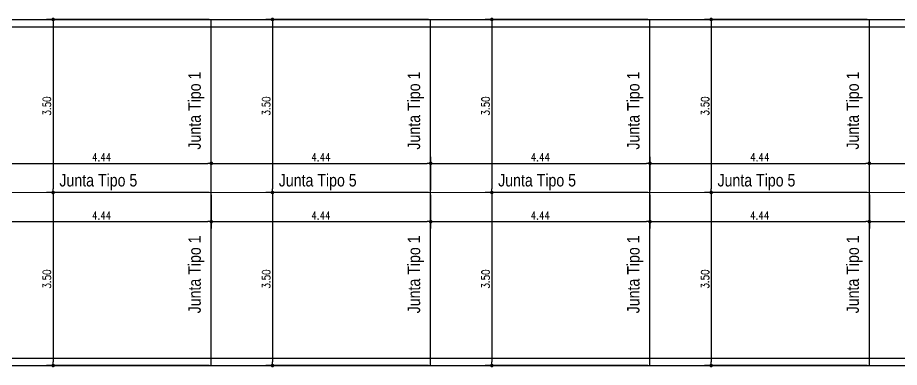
# Model space of a CAD drawing. Header units: millimetres. Extents: x 28448 to 57563, y -116865 to -58388.
# Drawn here: x 28662.24 to 28680.1, y -58461.55 to -58454.48 of the extents above; entities that cross this region are included whole.
import ezdxf

# ---------------------------------------------------------------- set-up
doc = ezdxf.new("R2010")
doc.units = ezdxf.units.MM
doc.header["$PDMODE"] = 35
doc.header["$PDSIZE"] = 0.5
doc.layers.get('DEFPOINTS').update_dxf_attribs({"color": 252, "lineweight": 5})
doc.layers.add('Proyecto de Pavimento', color=4, linetype='Continuous')
doc.styles.add('Angosta', font='romans.shx', dxfattribs={"width": 0.8})
doc.styles.add('ARIAL', font='ARIALN.TTF')
doc.dimstyles.new('JC_1@100', dxfattribs={"dimscale": 0.9, "dimtxt": 0.18, "dimasz": 0.08, "dimexe": 0.15, "dimexo": 0.05, "dimgap": 0.05, "dimtad": 1, "dimzin": 1, "dimdsep": 46, "dimtxsty": 'Angosta', "dimblk1": 'DOT', "dimblk2": 'DOT', "dimsah": 1, "dimcen": 0.09, "dimclrd": 2, "dimclre": 1, "dimclrt": 3, "dimaunit": 1, "dimadec": 3, "dimazin": 0, "dimtfac": 1.8, "dimtmove": 2, "dimatfit": 3, "dimldrblk": 'DOT', "dimfxl": 0.15, "dimtolj": 1, "dimtzin": 0, "dimarcsym": 0})

# ---------------------------------------------------------------- blocks, each defined once
blk = doc.blocks.new('_Dot')
at = {"color": 0, "linetype": 'ByBlock', "lineweight": -2}
blk.add_line((-0.5, 0), (-1, 0), dxfattribs=at)
at = {"color": 0, "linetype": 'ByBlock', "const_width": 0.5}
blk.add_lwpolyline([(-0.25, 0, 1), (0.25, 0, 1)], format="xyb", close=True, dxfattribs=at)
blk = doc.blocks.new('*D184')
at = {"layer": 'DEFPOINTS', "color": 0, "transparency": 16777216}
for p in [(28666.164, -58457.423), (28661.724, -58458.013, -499.792), (28666.164, -58458.012)]:
    blk.add_point(p, dxfattribs=at)
at = {"layer": 'Proyecto de Pavimento', "color": 1, "lineweight": -2, "transparency": 16777216}
for p, q in [((28661.724, -58457.968), (28661.724, -58457.288)), ((28666.164, -58457.967), (28666.164, -58457.288))]:
    blk.add_line(p, q, dxfattribs=at)
at = {"layer": 'Proyecto de Pavimento', "color": 2, "lineweight": -2, "transparency": 16777216}
blk.add_line((28661.796, -58457.423), (28666.092, -58457.423), dxfattribs=at)
at = {"layer": 'Proyecto de Pavimento', "color": 2, "lineweight": -2, "transparency": 16777216, "xscale": 0.072, "yscale": 0.072, "zscale": 0.072, "rotation": 180}
blk.add_blockref('_Dot', (28661.724, -58457.423), dxfattribs=at)
at = {"layer": 'Proyecto de Pavimento', "color": 2, "lineweight": -2, "transparency": 16777216, "xscale": 0.072, "yscale": 0.072, "zscale": 0.072}
blk.add_blockref('_Dot', (28666.164, -58457.423), dxfattribs=at)
at = {"layer": 'Proyecto de Pavimento', "color": 3, "transparency": 16777216, "insert": (28663.944, -58457.297), "char_height": 0.162, "attachment_point": 5, "style": 'Angosta'}
blk.add_mtext('\\A1;4.44', dxfattribs=at)
blk = doc.blocks.new('*D185')
at = {"layer": 'DEFPOINTS', "color": 0, "transparency": 16777216}
for p in [(28666.164, -58454.512), (28662.962, -58458.012), (28666.164, -58458.012)]:
    blk.add_point(p, dxfattribs=at)
at = {"layer": 'Proyecto de Pavimento', "color": 1, "lineweight": -2, "transparency": 16777216}
for p, q in [((28666.119, -58454.512), (28662.827, -58454.512)), ((28666.119, -58458.012), (28662.827, -58458.012))]:
    blk.add_line(p, q, dxfattribs=at)
at = {"layer": 'Proyecto de Pavimento', "color": 2, "lineweight": -2, "transparency": 16777216}
blk.add_line((28662.962, -58454.584), (28662.962, -58457.94), dxfattribs=at)
at = {"layer": 'Proyecto de Pavimento', "color": 2, "lineweight": -2, "transparency": 16777216, "xscale": 0.072, "yscale": 0.072, "zscale": 0.072}
for p, rotation in [((28662.962, -58454.512), 90), ((28662.962, -58458.012), 270)]:
    blk.add_blockref('_Dot', p, dxfattribs=dict(at, rotation=rotation))
at = {"layer": 'Proyecto de Pavimento', "color": 3, "transparency": 16777216, "insert": (28662.836, -58456.262), "char_height": 0.162, "attachment_point": 5, "rotation": 90, "style": 'Angosta'}
blk.add_mtext('\\A1;3.50', dxfattribs=at)
blk = doc.blocks.new('*D186')
at = {"layer": 'DEFPOINTS', "color": 0, "transparency": 16777216}
for p in [(28666.164, -58458.012), (28662.962, -58461.512), (28666.164, -58461.512)]:
    blk.add_point(p, dxfattribs=at)
at = {"layer": 'Proyecto de Pavimento', "color": 1, "lineweight": -2, "transparency": 16777216}
for p, q in [((28666.119, -58458.012), (28662.827, -58458.012)), ((28666.119, -58461.512), (28662.827, -58461.512))]:
    blk.add_line(p, q, dxfattribs=at)
at = {"layer": 'Proyecto de Pavimento', "color": 2, "lineweight": -2, "transparency": 16777216}
blk.add_line((28662.962, -58458.084), (28662.962, -58461.44), dxfattribs=at)
at = {"layer": 'Proyecto de Pavimento', "color": 2, "lineweight": -2, "transparency": 16777216, "xscale": 0.072, "yscale": 0.072, "zscale": 0.072}
for p, rotation in [((28662.962, -58458.012), 90), ((28662.962, -58461.512), 270)]:
    blk.add_blockref('_Dot', p, dxfattribs=dict(at, rotation=rotation))
at = {"layer": 'Proyecto de Pavimento', "color": 3, "transparency": 16777216, "insert": (28662.836, -58459.762), "char_height": 0.162, "attachment_point": 5, "rotation": 90, "style": 'Angosta'}
blk.add_mtext('\\A1;3.50', dxfattribs=at)
blk = doc.blocks.new('*D187')
at = {"layer": 'DEFPOINTS', "color": 0, "transparency": 16777216}
for p in [(28666.164, -58458.012), (28666.164, -58458.602), (28661.723, -58459.663)]:
    blk.add_point(p, dxfattribs=at)
at = {"layer": 'Proyecto de Pavimento', "color": 1, "lineweight": -2, "transparency": 16777216}
for p, q in [((28666.164, -58458.057), (28666.164, -58458.737)), ((28661.723, -58459.618), (28661.723, -58458.467))]:
    blk.add_line(p, q, dxfattribs=at)
at = {"layer": 'Proyecto de Pavimento', "color": 2, "lineweight": -2, "transparency": 16777216}
blk.add_line((28661.795, -58458.602), (28666.092, -58458.602), dxfattribs=at)
at = {"layer": 'Proyecto de Pavimento', "color": 2, "lineweight": -2, "transparency": 16777216, "xscale": 0.072, "yscale": 0.072, "zscale": 0.072, "rotation": 180}
blk.add_blockref('_Dot', (28661.723, -58458.602), dxfattribs=at)
at = {"layer": 'Proyecto de Pavimento', "color": 2, "lineweight": -2, "transparency": 16777216, "xscale": 0.072, "yscale": 0.072, "zscale": 0.072}
blk.add_blockref('_Dot', (28666.164, -58458.602), dxfattribs=at)
at = {"layer": 'Proyecto de Pavimento', "color": 3, "transparency": 16777216, "insert": (28663.944, -58458.476), "char_height": 0.162, "attachment_point": 5, "style": 'Angosta'}
blk.add_mtext('\\A1;4.44', dxfattribs=at)
blk = doc.blocks.new('*D188')
at = {"layer": 'DEFPOINTS', "color": 0, "transparency": 16777216}
for p in [(28670.606, -58457.423), (28666.166, -58458.013, -499.792), (28670.606, -58458.012)]:
    blk.add_point(p, dxfattribs=at)
at = {"layer": 'Proyecto de Pavimento', "color": 1, "lineweight": -2, "transparency": 16777216}
for p, q in [((28666.166, -58457.968), (28666.166, -58457.288)), ((28670.606, -58457.967), (28670.606, -58457.288))]:
    blk.add_line(p, q, dxfattribs=at)
at = {"layer": 'Proyecto de Pavimento', "color": 2, "lineweight": -2, "transparency": 16777216}
blk.add_line((28666.238, -58457.423), (28670.534, -58457.423), dxfattribs=at)
at = {"layer": 'Proyecto de Pavimento', "color": 2, "lineweight": -2, "transparency": 16777216, "xscale": 0.072, "yscale": 0.072, "zscale": 0.072, "rotation": 180}
blk.add_blockref('_Dot', (28666.166, -58457.423), dxfattribs=at)
at = {"layer": 'Proyecto de Pavimento', "color": 2, "lineweight": -2, "transparency": 16777216, "xscale": 0.072, "yscale": 0.072, "zscale": 0.072}
blk.add_blockref('_Dot', (28670.606, -58457.423), dxfattribs=at)
at = {"layer": 'Proyecto de Pavimento', "color": 3, "transparency": 16777216, "insert": (28668.386, -58457.297), "char_height": 0.162, "attachment_point": 5, "style": 'Angosta'}
blk.add_mtext('\\A1;4.44', dxfattribs=at)
blk = doc.blocks.new('*D189')
at = {"layer": 'DEFPOINTS', "color": 0, "transparency": 16777216}
for p in [(28670.606, -58454.512), (28667.404, -58458.012), (28670.606, -58458.012)]:
    blk.add_point(p, dxfattribs=at)
at = {"layer": 'Proyecto de Pavimento', "color": 1, "lineweight": -2, "transparency": 16777216}
for p, q in [((28670.561, -58454.512), (28667.269, -58454.512)), ((28670.561, -58458.012), (28667.269, -58458.012))]:
    blk.add_line(p, q, dxfattribs=at)
at = {"layer": 'Proyecto de Pavimento', "color": 2, "lineweight": -2, "transparency": 16777216}
blk.add_line((28667.404, -58454.584), (28667.404, -58457.94), dxfattribs=at)
at = {"layer": 'Proyecto de Pavimento', "color": 2, "lineweight": -2, "transparency": 16777216, "xscale": 0.072, "yscale": 0.072, "zscale": 0.072}
for p, rotation in [((28667.404, -58454.512), 90), ((28667.404, -58458.012), 270)]:
    blk.add_blockref('_Dot', p, dxfattribs=dict(at, rotation=rotation))
at = {"layer": 'Proyecto de Pavimento', "color": 3, "transparency": 16777216, "insert": (28667.278, -58456.262), "char_height": 0.162, "attachment_point": 5, "rotation": 90, "style": 'Angosta'}
blk.add_mtext('\\A1;3.50', dxfattribs=at)
blk = doc.blocks.new('*D190')
at = {"layer": 'DEFPOINTS', "color": 0, "transparency": 16777216}
for p in [(28670.606, -58458.012), (28667.404, -58461.512), (28670.606, -58461.512)]:
    blk.add_point(p, dxfattribs=at)
at = {"layer": 'Proyecto de Pavimento', "color": 1, "lineweight": -2, "transparency": 16777216}
for p, q in [((28670.561, -58458.012), (28667.269, -58458.012)), ((28670.561, -58461.512), (28667.269, -58461.512))]:
    blk.add_line(p, q, dxfattribs=at)
at = {"layer": 'Proyecto de Pavimento', "color": 2, "lineweight": -2, "transparency": 16777216}
blk.add_line((28667.404, -58458.084), (28667.404, -58461.44), dxfattribs=at)
at = {"layer": 'Proyecto de Pavimento', "color": 2, "lineweight": -2, "transparency": 16777216, "xscale": 0.072, "yscale": 0.072, "zscale": 0.072}
for p, rotation in [((28667.404, -58458.012), 90), ((28667.404, -58461.512), 270)]:
    blk.add_blockref('_Dot', p, dxfattribs=dict(at, rotation=rotation))
at = {"layer": 'Proyecto de Pavimento', "color": 3, "transparency": 16777216, "insert": (28667.278, -58459.762), "char_height": 0.162, "attachment_point": 5, "rotation": 90, "style": 'Angosta'}
blk.add_mtext('\\A1;3.50', dxfattribs=at)
blk = doc.blocks.new('*D191')
at = {"layer": 'DEFPOINTS', "color": 0, "transparency": 16777216}
for p in [(28670.606, -58458.012), (28670.606, -58458.602), (28666.164, -58459.662)]:
    blk.add_point(p, dxfattribs=at)
at = {"layer": 'Proyecto de Pavimento', "color": 1, "lineweight": -2, "transparency": 16777216}
for p, q in [((28670.606, -58458.057), (28670.606, -58458.737)), ((28666.164, -58459.617), (28666.164, -58458.467))]:
    blk.add_line(p, q, dxfattribs=at)
at = {"layer": 'Proyecto de Pavimento', "color": 2, "lineweight": -2, "transparency": 16777216}
blk.add_line((28666.236, -58458.602), (28670.534, -58458.602), dxfattribs=at)
at = {"layer": 'Proyecto de Pavimento', "color": 2, "lineweight": -2, "transparency": 16777216, "xscale": 0.072, "yscale": 0.072, "zscale": 0.072, "rotation": 180}
blk.add_blockref('_Dot', (28666.164, -58458.602), dxfattribs=at)
at = {"layer": 'Proyecto de Pavimento', "color": 2, "lineweight": -2, "transparency": 16777216, "xscale": 0.072, "yscale": 0.072, "zscale": 0.072}
blk.add_blockref('_Dot', (28670.606, -58458.602), dxfattribs=at)
at = {"layer": 'Proyecto de Pavimento', "color": 3, "transparency": 16777216, "insert": (28668.385, -58458.476), "char_height": 0.162, "attachment_point": 5, "style": 'Angosta'}
blk.add_mtext('\\A1;4.44', dxfattribs=at)
blk = doc.blocks.new('*D192')
at = {"layer": 'DEFPOINTS', "color": 0, "transparency": 16777216}
for p in [(28675.048, -58457.423), (28670.608, -58458.013, -499.792), (28675.048, -58458.012)]:
    blk.add_point(p, dxfattribs=at)
at = {"layer": 'Proyecto de Pavimento', "color": 1, "lineweight": -2, "transparency": 16777216}
for p, q in [((28670.608, -58457.968), (28670.608, -58457.288)), ((28675.048, -58457.967), (28675.048, -58457.288))]:
    blk.add_line(p, q, dxfattribs=at)
at = {"layer": 'Proyecto de Pavimento', "color": 2, "lineweight": -2, "transparency": 16777216}
blk.add_line((28670.68, -58457.423), (28674.976, -58457.423), dxfattribs=at)
at = {"layer": 'Proyecto de Pavimento', "color": 2, "lineweight": -2, "transparency": 16777216, "xscale": 0.072, "yscale": 0.072, "zscale": 0.072, "rotation": 180}
blk.add_blockref('_Dot', (28670.608, -58457.423), dxfattribs=at)
at = {"layer": 'Proyecto de Pavimento', "color": 2, "lineweight": -2, "transparency": 16777216, "xscale": 0.072, "yscale": 0.072, "zscale": 0.072}
blk.add_blockref('_Dot', (28675.048, -58457.423), dxfattribs=at)
at = {"layer": 'Proyecto de Pavimento', "color": 3, "transparency": 16777216, "insert": (28672.828, -58457.297), "char_height": 0.162, "attachment_point": 5, "style": 'Angosta'}
blk.add_mtext('\\A1;4.44', dxfattribs=at)
blk = doc.blocks.new('*D193')
at = {"layer": 'DEFPOINTS', "color": 0, "transparency": 16777216}
for p in [(28675.048, -58454.512), (28671.846, -58458.012), (28675.048, -58458.012)]:
    blk.add_point(p, dxfattribs=at)
at = {"layer": 'Proyecto de Pavimento', "color": 1, "lineweight": -2, "transparency": 16777216}
for p, q in [((28675.003, -58454.512), (28671.711, -58454.512)), ((28675.003, -58458.012), (28671.711, -58458.012))]:
    blk.add_line(p, q, dxfattribs=at)
at = {"layer": 'Proyecto de Pavimento', "color": 2, "lineweight": -2, "transparency": 16777216}
blk.add_line((28671.846, -58454.584), (28671.846, -58457.94), dxfattribs=at)
at = {"layer": 'Proyecto de Pavimento', "color": 2, "lineweight": -2, "transparency": 16777216, "xscale": 0.072, "yscale": 0.072, "zscale": 0.072}
for p, rotation in [((28671.846, -58454.512), 90), ((28671.846, -58458.012), 270)]:
    blk.add_blockref('_Dot', p, dxfattribs=dict(at, rotation=rotation))
at = {"layer": 'Proyecto de Pavimento', "color": 3, "transparency": 16777216, "insert": (28671.72, -58456.262), "char_height": 0.162, "attachment_point": 5, "rotation": 90, "style": 'Angosta'}
blk.add_mtext('\\A1;3.50', dxfattribs=at)
blk = doc.blocks.new('*D194')
at = {"layer": 'DEFPOINTS', "color": 0, "transparency": 16777216}
for p in [(28675.048, -58458.012), (28671.846, -58461.512), (28675.048, -58461.512)]:
    blk.add_point(p, dxfattribs=at)
at = {"layer": 'Proyecto de Pavimento', "color": 1, "lineweight": -2, "transparency": 16777216}
for p, q in [((28675.003, -58458.012), (28671.711, -58458.012)), ((28675.003, -58461.512), (28671.711, -58461.512))]:
    blk.add_line(p, q, dxfattribs=at)
at = {"layer": 'Proyecto de Pavimento', "color": 2, "lineweight": -2, "transparency": 16777216}
blk.add_line((28671.846, -58458.084), (28671.846, -58461.44), dxfattribs=at)
at = {"layer": 'Proyecto de Pavimento', "color": 2, "lineweight": -2, "transparency": 16777216, "xscale": 0.072, "yscale": 0.072, "zscale": 0.072}
for p, rotation in [((28671.846, -58458.012), 90), ((28671.846, -58461.512), 270)]:
    blk.add_blockref('_Dot', p, dxfattribs=dict(at, rotation=rotation))
at = {"layer": 'Proyecto de Pavimento', "color": 3, "transparency": 16777216, "insert": (28671.72, -58459.762), "char_height": 0.162, "attachment_point": 5, "rotation": 90, "style": 'Angosta'}
blk.add_mtext('\\A1;3.50', dxfattribs=at)
blk = doc.blocks.new('*D195')
at = {"layer": 'DEFPOINTS', "color": 0, "transparency": 16777216}
for p in [(28675.048, -58458.012), (28675.048, -58458.602), (28670.606, -58459.662)]:
    blk.add_point(p, dxfattribs=at)
at = {"layer": 'Proyecto de Pavimento', "color": 1, "lineweight": -2, "transparency": 16777216}
for p, q in [((28675.048, -58458.057), (28675.048, -58458.737)), ((28670.606, -58459.617), (28670.606, -58458.467))]:
    blk.add_line(p, q, dxfattribs=at)
at = {"layer": 'Proyecto de Pavimento', "color": 2, "lineweight": -2, "transparency": 16777216}
blk.add_line((28670.678, -58458.602), (28674.976, -58458.602), dxfattribs=at)
at = {"layer": 'Proyecto de Pavimento', "color": 2, "lineweight": -2, "transparency": 16777216, "xscale": 0.072, "yscale": 0.072, "zscale": 0.072, "rotation": 180}
blk.add_blockref('_Dot', (28670.606, -58458.602), dxfattribs=at)
at = {"layer": 'Proyecto de Pavimento', "color": 2, "lineweight": -2, "transparency": 16777216, "xscale": 0.072, "yscale": 0.072, "zscale": 0.072}
blk.add_blockref('_Dot', (28675.048, -58458.602), dxfattribs=at)
at = {"layer": 'Proyecto de Pavimento', "color": 3, "transparency": 16777216, "insert": (28672.827, -58458.476), "char_height": 0.162, "attachment_point": 5, "style": 'Angosta'}
blk.add_mtext('\\A1;4.44', dxfattribs=at)
blk = doc.blocks.new('*D196')
at = {"layer": 'DEFPOINTS', "color": 0, "transparency": 16777216}
for p in [(28679.49, -58457.423), (28675.05, -58458.012, -499.792), (28679.49, -58458.012)]:
    blk.add_point(p, dxfattribs=at)
at = {"layer": 'Proyecto de Pavimento', "color": 1, "lineweight": -2, "transparency": 16777216}
for p, q in [((28675.05, -58457.967), (28675.05, -58457.288)), ((28679.49, -58457.967), (28679.49, -58457.288))]:
    blk.add_line(p, q, dxfattribs=at)
at = {"layer": 'Proyecto de Pavimento', "color": 2, "lineweight": -2, "transparency": 16777216}
blk.add_line((28675.122, -58457.423), (28679.418, -58457.423), dxfattribs=at)
at = {"layer": 'Proyecto de Pavimento', "color": 2, "lineweight": -2, "transparency": 16777216, "xscale": 0.072, "yscale": 0.072, "zscale": 0.072, "rotation": 180}
blk.add_blockref('_Dot', (28675.05, -58457.423), dxfattribs=at)
at = {"layer": 'Proyecto de Pavimento', "color": 2, "lineweight": -2, "transparency": 16777216, "xscale": 0.072, "yscale": 0.072, "zscale": 0.072}
blk.add_blockref('_Dot', (28679.49, -58457.423), dxfattribs=at)
at = {"layer": 'Proyecto de Pavimento', "color": 3, "transparency": 16777216, "insert": (28677.27, -58457.297), "char_height": 0.162, "attachment_point": 5, "style": 'Angosta'}
blk.add_mtext('\\A1;4.44', dxfattribs=at)
blk = doc.blocks.new('*D197')
at = {"layer": 'DEFPOINTS', "color": 0, "transparency": 16777216}
for p in [(28679.49, -58454.512), (28676.288, -58458.012), (28679.49, -58458.012)]:
    blk.add_point(p, dxfattribs=at)
at = {"layer": 'Proyecto de Pavimento', "color": 1, "lineweight": -2, "transparency": 16777216}
for p, q in [((28679.445, -58454.512), (28676.153, -58454.512)), ((28679.445, -58458.012), (28676.153, -58458.012))]:
    blk.add_line(p, q, dxfattribs=at)
at = {"layer": 'Proyecto de Pavimento', "color": 2, "lineweight": -2, "transparency": 16777216}
blk.add_line((28676.288, -58454.584), (28676.288, -58457.94), dxfattribs=at)
at = {"layer": 'Proyecto de Pavimento', "color": 2, "lineweight": -2, "transparency": 16777216, "xscale": 0.072, "yscale": 0.072, "zscale": 0.072}
for p, rotation in [((28676.288, -58454.512), 90), ((28676.288, -58458.012), 270)]:
    blk.add_blockref('_Dot', p, dxfattribs=dict(at, rotation=rotation))
at = {"layer": 'Proyecto de Pavimento', "color": 3, "transparency": 16777216, "insert": (28676.162, -58456.262), "char_height": 0.162, "attachment_point": 5, "rotation": 90, "style": 'Angosta'}
blk.add_mtext('\\A1;3.50', dxfattribs=at)
blk = doc.blocks.new('*D198')
at = {"layer": 'DEFPOINTS', "color": 0, "transparency": 16777216}
for p in [(28679.49, -58458.012), (28676.288, -58461.512), (28679.49, -58461.512)]:
    blk.add_point(p, dxfattribs=at)
at = {"layer": 'Proyecto de Pavimento', "color": 1, "lineweight": -2, "transparency": 16777216}
for p, q in [((28679.445, -58458.012), (28676.153, -58458.012)), ((28679.445, -58461.512), (28676.153, -58461.512))]:
    blk.add_line(p, q, dxfattribs=at)
at = {"layer": 'Proyecto de Pavimento', "color": 2, "lineweight": -2, "transparency": 16777216}
blk.add_line((28676.288, -58458.084), (28676.288, -58461.44), dxfattribs=at)
at = {"layer": 'Proyecto de Pavimento', "color": 2, "lineweight": -2, "transparency": 16777216, "xscale": 0.072, "yscale": 0.072, "zscale": 0.072}
for p, rotation in [((28676.288, -58458.012), 90), ((28676.288, -58461.512), 270)]:
    blk.add_blockref('_Dot', p, dxfattribs=dict(at, rotation=rotation))
at = {"layer": 'Proyecto de Pavimento', "color": 3, "transparency": 16777216, "insert": (28676.162, -58459.762), "char_height": 0.162, "attachment_point": 5, "rotation": 90, "style": 'Angosta'}
blk.add_mtext('\\A1;3.50', dxfattribs=at)
blk = doc.blocks.new('*D199')
at = {"layer": 'DEFPOINTS', "color": 0, "transparency": 16777216}
for p in [(28679.49, -58458.012), (28679.49, -58458.602), (28675.048, -58459.662)]:
    blk.add_point(p, dxfattribs=at)
at = {"layer": 'Proyecto de Pavimento', "color": 1, "lineweight": -2, "transparency": 16777216}
for p, q in [((28679.49, -58458.057), (28679.49, -58458.737)), ((28675.048, -58459.617), (28675.048, -58458.467))]:
    blk.add_line(p, q, dxfattribs=at)
at = {"layer": 'Proyecto de Pavimento', "color": 2, "lineweight": -2, "transparency": 16777216}
blk.add_line((28675.12, -58458.602), (28679.418, -58458.602), dxfattribs=at)
at = {"layer": 'Proyecto de Pavimento', "color": 2, "lineweight": -2, "transparency": 16777216, "xscale": 0.072, "yscale": 0.072, "zscale": 0.072, "rotation": 180}
blk.add_blockref('_Dot', (28675.048, -58458.602), dxfattribs=at)
at = {"layer": 'Proyecto de Pavimento', "color": 2, "lineweight": -2, "transparency": 16777216, "xscale": 0.072, "yscale": 0.072, "zscale": 0.072}
blk.add_blockref('_Dot', (28679.49, -58458.602), dxfattribs=at)
at = {"layer": 'Proyecto de Pavimento', "color": 3, "transparency": 16777216, "insert": (28677.269, -58458.476), "char_height": 0.162, "attachment_point": 5, "style": 'Angosta'}
blk.add_mtext('\\A1;4.44', dxfattribs=at)
blk = doc.blocks.new('*D200')
at = {"layer": 'DEFPOINTS', "color": 0, "transparency": 16777216}
for p in [(28683.932, -58457.423), (28679.491, -58458.012, -499.792), (28683.932, -58458.012)]:
    blk.add_point(p, dxfattribs=at)
at = {"layer": 'Proyecto de Pavimento', "color": 1, "lineweight": -2, "transparency": 16777216}
for p, q in [((28679.491, -58457.967), (28679.491, -58457.288)), ((28683.932, -58457.967), (28683.932, -58457.288))]:
    blk.add_line(p, q, dxfattribs=at)
at = {"layer": 'Proyecto de Pavimento', "color": 2, "lineweight": -2, "transparency": 16777216}
blk.add_line((28679.563, -58457.423), (28683.86, -58457.423), dxfattribs=at)
at = {"layer": 'Proyecto de Pavimento', "color": 2, "lineweight": -2, "transparency": 16777216, "xscale": 0.072, "yscale": 0.072, "zscale": 0.072, "rotation": 180}
blk.add_blockref('_Dot', (28679.491, -58457.423), dxfattribs=at)
at = {"layer": 'Proyecto de Pavimento', "color": 2, "lineweight": -2, "transparency": 16777216, "xscale": 0.072, "yscale": 0.072, "zscale": 0.072}
blk.add_blockref('_Dot', (28683.932, -58457.423), dxfattribs=at)
at = {"layer": 'Proyecto de Pavimento', "color": 3, "transparency": 16777216, "insert": (28681.711, -58457.297), "char_height": 0.162, "attachment_point": 5, "style": 'Angosta'}
blk.add_mtext('\\A1;4.44', dxfattribs=at)
blk = doc.blocks.new('*D203')
at = {"layer": 'DEFPOINTS', "color": 0, "transparency": 16777216}
for p in [(28683.932, -58458.012), (28683.932, -58458.602), (28679.49, -58459.662)]:
    blk.add_point(p, dxfattribs=at)
at = {"layer": 'Proyecto de Pavimento', "color": 1, "lineweight": -2, "transparency": 16777216}
for p, q in [((28683.932, -58458.057), (28683.932, -58458.737)), ((28679.49, -58459.617), (28679.49, -58458.467))]:
    blk.add_line(p, q, dxfattribs=at)
at = {"layer": 'Proyecto de Pavimento', "color": 2, "lineweight": -2, "transparency": 16777216}
blk.add_line((28679.562, -58458.602), (28683.86, -58458.602), dxfattribs=at)
at = {"layer": 'Proyecto de Pavimento', "color": 2, "lineweight": -2, "transparency": 16777216, "xscale": 0.072, "yscale": 0.072, "zscale": 0.072, "rotation": 180}
blk.add_blockref('_Dot', (28679.49, -58458.602), dxfattribs=at)
at = {"layer": 'Proyecto de Pavimento', "color": 2, "lineweight": -2, "transparency": 16777216, "xscale": 0.072, "yscale": 0.072, "zscale": 0.072}
blk.add_blockref('_Dot', (28683.932, -58458.602), dxfattribs=at)
at = {"layer": 'Proyecto de Pavimento', "color": 3, "transparency": 16777216, "insert": (28681.711, -58458.476), "char_height": 0.162, "attachment_point": 5, "style": 'Angosta'}
blk.add_mtext('\\A1;4.44', dxfattribs=at)

msp = doc.modelspace()

# ---------------------------------------------------------------- linework, layer by layer
at = {"layer": 'Proyecto de Pavimento'}
for p, q in [((28549.0449, -58454.5155), (28715.0865, -58454.511)), ((28549.2307, -58454.6655), (28714.9376, -58454.661)), ((28549.2307, -58461.3655), (28715.0848, -58461.361)), ((28549.2307, -58461.5155), (28715.0867, -58461.511))]:
    msp.add_line(p, q, dxfattribs=at)
at = {"layer": 'Proyecto de Pavimento', "color": 3}
for points in [[(28666.1645, -58461.5123), (28666.1643, -58454.5123)], [(28670.6063, -58461.5122), (28670.6061, -58454.5122)], [(28675.0481, -58461.5121), (28675.0479, -58454.5121)], [(28679.4899, -58461.5119), (28679.4897, -58454.5119)]]:
    msp.add_lwpolyline(points, dxfattribs=at)
at = {"layer": 'Proyecto de Pavimento', "color": 7}
msp.add_lwpolyline([(28715.0548, -58458.011), (28537.3524, -58458.0159)], dxfattribs=at)
at = {"layer": 'Proyecto de Pavimento'}
msp.add_lwpolyline([(28537.3525, -58461.5158), (28549.0449, -58461.5155), (28715.0242, -58461.511)], dxfattribs=at)

# ---------------------------------------------------------------- texts
at = {"layer": 'Proyecto de Pavimento', "color": 0, "style": 'ARIAL'}
for p in [(28665.9521, -58457.1436), (28670.3939, -58457.1435), (28674.8356, -58457.1434), (28679.2774, -58457.1433), (28665.9521, -58460.4568), (28670.3939, -58460.4567), (28674.8356, -58460.4565), (28679.2774, -58460.4564)]:
    msp.add_text('Junta Tipo 1', height=0.25, rotation=90, dxfattribs=at).set_placement(p)
for p in [(28663.0902, -58457.89), (28667.532, -58457.8899), (28671.9738, -58457.8898), (28676.4156, -58457.8897)]:
    msp.add_text('Junta Tipo 5', height=0.25, dxfattribs=at).set_placement(p)

# ---------------------------------------------------------------- dimensions: what is measured, and where the dimension line sits
at = {"layer": 'Proyecto de Pavimento'}
for base, p1, p2, picture, middle in [((28662.9622, -58458.0124), (28666.1643, -58454.5123), (28666.1644, -58458.0124), '*D185', (28662.8362, -58456.2624)), ((28667.404, -58458.0123), (28670.6061, -58454.5122), (28670.6062, -58458.0123), '*D189', (28667.278, -58456.2623)), ((28671.8458, -58458.0122), (28675.0479, -58454.5121), (28675.048, -58458.0122), '*D193', (28671.7198, -58456.2621)), ((28676.2876, -58458.0121), (28679.4897, -58454.512), (28679.4898, -58458.0121), '*D197', (28676.1616, -58456.262)), ((28662.9622, -58461.5123), (28666.1644, -58458.0124), (28666.1645, -58461.5123), '*D186', (28662.8362, -58459.7624)), ((28667.404, -58461.5122), (28670.6062, -58458.0123), (28670.6063, -58461.5122), '*D190', (28667.278, -58459.7623)), ((28671.8458, -58461.5121), (28675.048, -58458.0122), (28675.0481, -58461.5121), '*D194', (28671.7198, -58459.7621)), ((28676.2876, -58461.512), (28679.4898, -58458.0121), (28679.4899, -58461.512), '*D198', (28676.1616, -58459.762))]:
    dim = msp.add_linear_dim(base=base, p1=p1, p2=p2, angle=90, dimstyle='JC_1@100', dxfattribs=at)
    dim.commit()
    dim.dimension.update_dxf_attribs({"geometry": picture, "text_midpoint": middle})
for base, p1, p2, picture, middle in [((28666.1644, -58457.4232), (28661.7243, -58458.0128, -499.7917), (28666.1644, -58458.0124), '*D184', (28663.9443, -58457.2972)), ((28670.6062, -58457.4231), (28666.1661, -58458.0126, -499.7917), (28670.6062, -58458.0123), '*D188', (28668.3861, -58457.2971)), ((28675.048, -58457.423), (28670.6079, -58458.0125, -499.7917), (28675.048, -58458.0122), '*D192', (28672.8279, -58457.297)), ((28679.4898, -58457.4228), (28675.0496, -58458.0124, -499.7917), (28679.4898, -58458.0121), '*D196', (28677.2697, -58457.2968)), ((28683.9316, -58457.4227), (28679.4914, -58458.0123, -499.7917), (28683.9316, -58458.0119), '*D200', (28681.7115, -58457.2967)), ((28666.1644, -58458.6021), (28661.7226, -58459.6626), (28666.1644, -58458.0123), '*D187', (28663.9435, -58458.4761)), ((28670.6062, -58458.602), (28666.1644, -58459.6625), (28670.6062, -58458.0122), '*D191', (28668.3853, -58458.476)), ((28675.048, -58458.6019), (28670.6062, -58459.6624), (28675.048, -58458.0121), '*D195', (28672.8271, -58458.4759)), ((28679.4898, -58458.6017), (28675.048, -58459.6622), (28679.4898, -58458.012), '*D199', (28677.2689, -58458.4757)), ((28683.9316, -58458.6016), (28679.4898, -58459.6621), (28683.9316, -58458.0118), '*D203', (28681.7107, -58458.4756))]:
    dim = msp.add_linear_dim(base=base, p1=p1, p2=p2, dimstyle='JC_1@100', dxfattribs=at)
    dim.commit()
    dim.dimension.update_dxf_attribs({"geometry": picture, "text_midpoint": middle})

doc.saveas('drawing.dxf')
